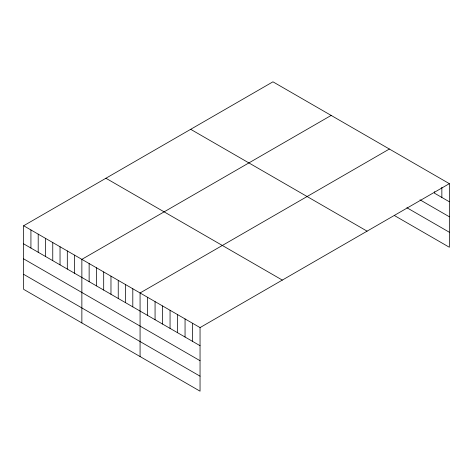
<?xml version="1.0" encoding="UTF-8"?>
<svg xmlns="http://www.w3.org/2000/svg" width="473" height="473" viewBox="0 0 473 473"><rect width="100%" height="100%" fill="white"/><g stroke="black" fill="none" stroke-linecap="round" stroke-linejoin="round"><path stroke-width="0.71" d="M449.35 183.66L200.049 327.588L200.049 391.183L23.65 289.34L23.65 225.745L272.951 81.817L449.35 183.66L449.35 247.255L394.37 215.511M331.159 115.424L81.864 259.352L81.864 322.947M389.374 149.03L140.073 292.964L140.073 356.559M449.35 201.77L434.356 193.114L434.356 191.666M419.989 199.825L449.35 216.776M406.869 207.718L449.35 232.243M190.678 129.312L367.083 231.155M105.917 178.25L282.322 280.093M23.65 225.745L200.049 327.588M23.65 243.855L200.049 345.698M23.65 258.867L200.049 360.71M23.65 274.328L200.049 376.177M441.853 187.302L441.853 197.442M192.552 323.26L192.552 341.37M185.055 318.932L185.055 337.042M177.558 314.604L177.558 332.714M170.061 310.276L170.061 328.386M162.564 305.948L162.564 324.058M155.067 301.62L155.067 319.73M147.57 297.292L147.57 315.402M132.801 288.761L132.801 306.871M125.522 284.563L125.522 302.667M118.244 280.359L118.244 298.469M110.972 276.161L110.972 294.265M103.693 271.957L103.693 290.067M96.415 267.759L96.415 285.863M89.137 263.556L89.137 281.666M74.586 255.154L74.586 273.264M67.308 250.95L67.308 269.06M60.036 246.752L60.036 264.862M52.757 242.548L52.757 260.658M45.479 238.351L45.479 256.455M38.201 234.147L38.201 252.257M30.928 229.949L30.928 248.053"/></g></svg>
